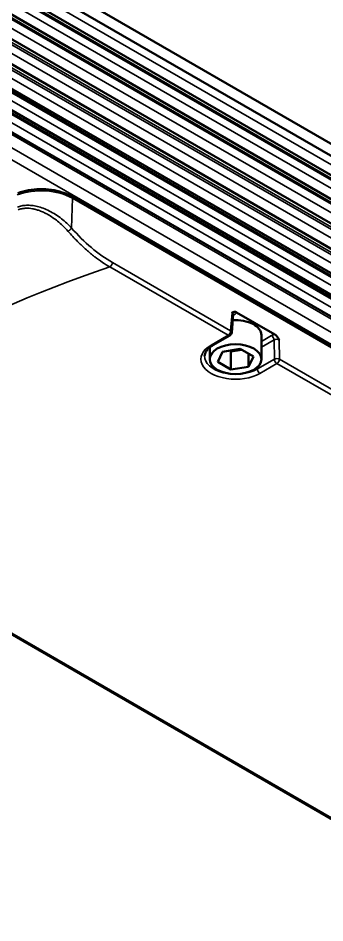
# Model space of a CAD drawing. Header units: millimetres. Extents: x 0 to 3000, y 0 to 3000.
# Drawn here: x 2193.7 to 2235.2, y 687 to 809.5 of the extents above; entities that cross this region are included whole.
import ezdxf

# ---------------------------------------------------------------- set-up
doc = ezdxf.new("R2010")
doc.units = ezdxf.units.MM
doc.layers.add('Visible (ANSI)', color=7, linetype='Continuous', lineweight=50)
doc.layers.add('Visible Narrow (ANSI)', color=7, linetype='Continuous', lineweight=35)

msp = doc.modelspace()

# ---------------------------------------------------------------- linework, layer by layer
at = {"layer": 'Visible (ANSI)'}
for p, q in [((1997.3616, 930.3287), (2703.0542, 522.8969)), ((2701.8845, 521.9415), (1996.1919, 929.3733)), ((2701.5361, 519.5313), (1994.6941, 927.6267)), ((2701.233, 516.448), (1994.3325, 924.5771)), ((2700.8872, 513.3193), (1993.9632, 921.462)), ((2700.4517, 510.1614), (1993.5849, 918.2711)), ((2700.2323, 506.9877), (1993.3261, 915.1202)), ((2700.2323, 504.0721), (1993.3212, 912.2074)), ((2700.2323, 501.1222), (1993.3212, 909.2575)), ((2200.947, 785.3629), (2491.1685, 617.8035)), ((2222.623, 766.9437), (2222.8121, 769.422)), ((2222.8121, 769.422), (2222.8121, 769.422)), ((2228.4712, 766.6834), (2223.2824, 769.6792)), ((2220.0751, 765.2212), (2222.3744, 766.5487)), ((2226.6373, 766.5996), (2226.6373, 763.3336)), ((2219.6373, 764.9227), (2219.6373, 763.3336)), ((2223.7843, 764.7278), (2221.3695, 764.3543)), ((2222.4902, 764.3889), (2222.3008, 764.4983)), ((2223.9738, 764.6184), (2222.4902, 764.3889)), ((2223.7843, 764.7278), (2225.5521, 763.7072)), ((2221.3695, 764.3543), (2220.7225, 762.9601)), ((2222.4902, 764.3889), (2222.4902, 761.9394)), ((2224.905, 764.0808), (2224.905, 762.313)), ((2224.905, 762.313), (2225.5521, 763.7072)), ((2222.4902, 761.9394), (2220.7225, 762.9601)), ((2222.4902, 761.9394), (2224.905, 762.313)), ((2178.9281, 734.1045), (2252.2068, 691.797))]:
    msp.add_line(p, q, dxfattribs=at)
msp.add_arc((2222.1244, 766.9817), 0.5, 300, 355.637023, dxfattribs=at)
for centre, major_axis, start_param, end_param in [((2202.7726, 802.6704), (-2.15, 0), 4.96283624, 4.96289837), ((2202.7726, 802.6704), (2.15, 0), 6.03267565, 6.03273778), ((2223.809, 789.9126), (-2, 0), 4.32189979, 4.32204904), ((2223.809, 789.9126), (2, 0), 0.39033968, 0.39048892), ((2223.1373, 766.5996), (3.5, 0), 0, 1.68168035)]:
    msp.add_ellipse(centre, major_axis=major_axis, ratio=0.57735027, start_param=start_param, end_param=end_param, dxfattribs=at)
msp.add_ellipse((2223.1373, 763.3336), major_axis=(-3.5, 0), ratio=0.57735027, dxfattribs=at)
for points, knots in [([(2193.6542, 785.8127), (2194.1022, 785.981), (2194.5852, 786.1122), (2195.5901, 786.2945), (2196.1119, 786.3456), (2197.1597, 786.3649), (2197.6856, 786.3332), (2198.7067, 786.1887), (2199.2019, 786.0758), (2200.1289, 785.7744), (2200.5609, 785.5858), (2200.947, 785.3629)], [0.20845076, 0.20845076, 0.20845076, 0.20845076, 0.48091987, 0.48091987, 0.75338899, 0.75338899, 1.0258581, 1.0258581, 1.29832721, 1.29832721, 1.57079633, 1.57079633, 1.57079633, 1.57079633]), ([(2223.2824, 769.6792), (2223.2284, 769.7104), (2223.1745, 769.7306), (2223.0683, 769.7529), (2223.0167, 769.754), (2222.8589, 769.7343), (2222.7662, 769.6852), (2222.6753, 769.6336), (2222.6725, 769.632), (2222.6652, 769.6278)], [-0.0910845436, -0.0910845436, -0.0910845436, -0.0910845436, -0.0700216606, -0.0700216606, -0.0482589473, -0.0482589473, 0, 0, 0.0042565393, 0.0042565393, 0.0042565393, 0.0042565393]), ([(2222.8294, 769.4803), (2222.8294, 769.4803), (2222.8293, 769.4802), (2222.8277, 769.4779), (2222.823, 769.47), (2222.8158, 769.4478), (2222.8131, 769.4353), (2222.8121, 769.422)], [0.02677489, 0.02677489, 0.02677489, 0.02677489, 0.0293531233, 0.0293531233, 0.0440963807, 0.0440963807, 0.0562011427, 0.0562011427, 0.0562011427, 0.0562011427]), ([(2229.0646, 765.9331), (2229.0363, 765.9843), (2229.0089, 766.0341), (2228.9813, 766.0822), (2228.9474, 766.1412), (2228.9131, 766.1976), (2228.8779, 766.2517), (2228.8758, 766.2549), (2228.8737, 766.2581), (2228.8716, 766.2613), (2228.8242, 766.3336), (2228.7748, 766.4015), (2228.7243, 766.4609), (2228.7089, 766.479), (2228.6935, 766.4964), (2228.6781, 766.5129), (2228.6196, 766.5755), (2228.5608, 766.626), (2228.5011, 766.665), (2228.4912, 766.6715), (2228.4812, 766.6776), (2228.4712, 766.6834)], [0, 0, 0, 0, 0.14969973, 0.14969973, 0.14969973, 0.33333333, 0.33333333, 0.33333333, 0.34425598, 0.34425598, 0.34425598, 0.59144679, 0.59144679, 0.59144679, 0.66666667, 0.66666667, 0.66666667, 0.95247239, 0.95247239, 0.95247239, 1, 1, 1, 1]), ([(2220.0751, 765.2212), (2219.9286, 765.1366), (2219.7952, 765.0468), (2219.5576, 764.8609), (2219.4534, 764.7648), (2219.2757, 764.5706), (2219.2021, 764.4726), (2219.0846, 764.2785), (2219.0406, 764.1826), (2218.979, 763.9943), (2218.9612, 763.9019), (2218.9553, 763.8101)], [0, 0, 0, 0, 0.149666356, 0.149666356, 0.299332712, 0.299332712, 0.448999068, 0.448999068, 0.598665424, 0.598665424, 0.74833178, 0.74833178, 0.74833178, 0.74833178])]:
    msp.add_open_spline(points, degree=3, knots=knots, dxfattribs=at)
at = {"layer": 'Visible Narrow (ANSI)'}
for p, q in [((1994.9791, 930.0307), (2701.9799, 521.8436)), ((1994.852, 928.959), (2701.5577, 520.9423)), ((1994.6202, 927.0033), (2701.7122, 518.7636)), ((1994.6471, 927.2306), (2701.7335, 518.994)), ((1994.4928, 925.9293), (2701.2812, 517.8649)), ((1994.2994, 923.9274), (2701.4062, 515.679)), ((1994.3224, 924.1459), (2701.4291, 515.8976)), ((1994.127, 922.8438), (2700.9532, 514.7576)), ((1993.9407, 920.7109), (2701.0475, 512.4626)), ((1993.9751, 921.0039), (2701.0818, 512.7556)), ((1993.7508, 919.6706), (2700.6, 511.571)), ((1993.5041, 917.546), (2700.6109, 509.2977)), ((2700.6462, 509.5955), (1993.5394, 917.8438)), ((1993.395, 916.4934), (2700.1845, 508.4283)), ((2700.4341, 506.5418), (1993.3273, 914.7901)), ((1993.3273, 914.5904), (2700.4341, 506.3422)), ((1993.3212, 913.4748), (2700.0715, 505.4323)), ((2700.4341, 503.6261), (1993.3273, 911.8744)), ((1993.3273, 911.6406), (2700.4341, 503.3923)), ((1993.3212, 910.5249), (2700.0715, 502.4825)), ((2700.4341, 500.6763), (1993.3273, 908.9246)), ((1993.3273, 907.1185), (2700.4341, 498.8702)), ((2699.7269, 497.6455), (1992.6486, 905.8774)), ((2201.0503, 785.1196), (2200.9307, 781.0963)), ((2491.2718, 617.5602), (2201.0503, 785.1196)), ((2222.1244, 766.5734), (2206.1016, 775.8242)), ((2206.455, 776.4222), (2222.4778, 767.1714)), ((2222.6652, 769.6278), (2222.4778, 767.1714)), ((2223.0191, 769.41), (2222.8016, 769.2844)), ((2219.8251, 765.2459), (2222.1244, 766.5734)), ((2226.6373, 765.7418), (2228.0049, 766.5314)), ((2228.358, 765.9407), (2226.6373, 764.9472)), ((2228.358, 765.9407), (2228.3957, 763.3396)), ((2229.1021, 763.3469), (2229.0646, 765.9331)), ((2226.0964, 762.0121), (2228.3957, 763.3396)), ((2229.1021, 763.3469), (2302.3808, 721.0394)), ((2226.0861, 762.2451), (2226.0964, 762.0121)), ((2228.7488, 762.7489), (2226.4494, 761.4214)), ((2302.0275, 720.4414), (2228.7488, 762.7489)), ((2179.1781, 734.1292), (2252.4553, 691.8264))]:
    msp.add_line(p, q, dxfattribs=at)
for centre, major_axis, ratio, start_param, end_param in [((2196.8205, 782.6775), (-5.9819, 0), 0.57735027, 3.92699082, 5.28933639), ((2200.697, 784.9299), (0.25, 0.433), 0.57735027, 5.46288056, 6.28318531), ((2207.1175, 791.0055), (-8.8194, 15.465), 0.60781328, 1.8874076, 2.33661701), ((2275.3679, 707.2137), (137.5501, 0), 0.57735027, 2.0985236, 2.61386534), ((2206.1016, 776.2325), (-0.25, -0.433), 0.57735027, 0.78539816, 2.3212879), ((2223.0191, 769.0017), (-0.25, 0.433), 0.57735027, 5.49778714, 6.1036906), ((2222.1244, 766.9817), (0.25, 0.433), 0.57735027, 3.92699082, 5.46288056), ((2222.1244, 766.9817), (0.4986, -0.038), 0.58628494, 0, 0.82880449), ((2222.1244, 766.9817), (0.25, -0.433), 0.57735027, 5.49778714, 6.28318531), ((2228.0049, 766.1231), (-0.25, 0.433), 0.57735027, 3.97935069, 5.49778515), ((2223.1373, 763.3336), (-4.6841, 0), 0.57735027, 5.49778714, 8.6393798), ((2219.8251, 765.6542), (0.25, -0.433), 0.57735027, 5.49778714, 6.28318531), ((2223.1373, 763.7205), (-4.1848, 0), 0.57735027, 6.24611892, 8.6393798), ((2228.7488, 763.1571), (0.4999, 0.0073), 0.52588929, 0.77830026, 2.34727009), ((2228.7488, 763.1571), (-0.25, 0.433), 0.57735027, 0.83775804, 2.35619449), ((2228.7488, 763.1571), (-0.25, -0.433), 0.57735027, 0.78539816, 2.32128791), ((2226.4494, 761.8296), (0.25, -0.433), 0.57735027, 3.97935069, 5.49778714)]:
    msp.add_ellipse(centre, major_axis=major_axis, ratio=ratio, start_param=start_param, end_param=end_param, dxfattribs=at)
for points, knots in [([(2193.595, 783.9346), (2193.7795, 784.0039), (2194.1699, 784.1161), (2194.813, 784.1929), (2195.5151, 784.1693), (2196.274, 784.0356), (2197.0811, 783.7847), (2197.9238, 783.4128), (2198.766, 782.932), (2199.5699, 782.367), (2200.3077, 781.7435), (2200.7336, 781.3133), (2200.9307, 781.0963)], [0, 0, 0, 0, 0.1, 0.2, 0.3, 0.4, 0.5, 0.6, 0.7, 0.8, 0.9, 0.999999999, 0.999999999, 0.999999999, 0.999999999]), ([(2193.6827, 783.5709), (2193.7624, 783.6009), (2193.8436, 783.6275), (2193.926, 783.6509), (2194.0143, 783.6761), (2194.1041, 783.6976), (2194.195, 783.7153), (2194.2936, 783.7345), (2194.3936, 783.7492), (2194.4946, 783.7597), (2194.605, 783.7711), (2194.7167, 783.7774), (2194.8291, 783.7787), (2194.9529, 783.7801), (2195.0776, 783.7756), (2195.2028, 783.7654), (2195.341, 783.7542), (2195.4798, 783.7361), (2195.6185, 783.7118), (2195.772, 783.6849), (2195.9254, 783.6504), (2196.0781, 783.6091), (2196.2468, 783.5635), (2196.4148, 783.5097), (2196.5814, 783.4486), (2196.7656, 783.3812), (2196.9483, 783.3049), (2197.1287, 783.2212), (2197.3289, 783.1283), (2197.5265, 783.0261), (2197.7207, 782.9162), (2197.9373, 782.7937), (2198.1497, 782.6615), (2198.3573, 782.5214), (2198.5912, 782.3635), (2198.8188, 782.1954), (2199.0392, 782.0192), (2199.2874, 781.8206), (2199.5264, 781.6115), (2199.7541, 781.3944), (2200.0061, 781.1541), (2200.2444, 780.9039), (2200.4649, 780.6474)], [0, 0, 0, 0, 0.03585172, 0.03585172, 0.03585172, 0.07431059, 0.07431059, 0.07431059, 0.11603692, 0.11603692, 0.11603692, 0.16170071, 0.16170071, 0.16170071, 0.2119761, 0.2119761, 0.2119761, 0.26752261, 0.26752261, 0.26752261, 0.3289477, 0.3289477, 0.3289477, 0.39676474, 0.39676474, 0.39676474, 0.47174092, 0.47174092, 0.47174092, 0.55492492, 0.55492492, 0.55492492, 0.64764407, 0.64764407, 0.64764407, 0.75207573, 0.75207573, 0.75207573, 0.86975695, 0.86975695, 0.86975695, 1, 1, 1, 1]), ([(2200.9307, 781.0963), (2200.9142, 781.0671), (2200.8757, 781.0109), (2200.8164, 780.9416), (2200.7713, 780.8941), (2200.7374, 780.8604), (2200.702, 780.8272), (2200.6504, 780.7816), (2200.5717, 780.7178), (2200.5026, 780.6704), (2200.4649, 780.6474)], [0, 0, 0, 0, 0.19661993, 0.34831002, 0.42415506, 0.50000011, 0.57584515, 0.6516902, 0.80338028, 1, 1, 1, 1]), ([(2200.4649, 780.6474), (2200.8784, 780.1663), (2201.306, 779.7031), (2201.7389, 779.2663), (2201.8969, 779.1069), (2202.0555, 778.951), (2202.2145, 778.7989), (2202.4534, 778.5702), (2202.6928, 778.3503), (2202.9355, 778.1363), (2203.2968, 777.8178), (2203.6653, 777.5125), (2204.0506, 777.2148), (2204.0542, 777.212), (2204.0578, 777.2093), (2204.0614, 777.2065), (2204.3987, 776.9463), (2204.7488, 776.6924), (2205.1085, 776.4497), (2205.4326, 776.2311), (2205.7645, 776.0216), (2206.1016, 775.8242)], [0, 0, 0, 0, 0.24419787, 0.24419787, 0.24419787, 0.33333333, 0.33333333, 0.33333333, 0.46728798, 0.46728798, 0.46728798, 0.66666667, 0.66666667, 0.66666667, 0.668527, 0.668527, 0.668527, 0.84292615, 0.84292615, 0.84292615, 1, 1, 1, 1]), ([(2222.6652, 769.6278), (2222.7579, 769.58), (2222.8123, 769.5089), (2222.8125, 769.4349), (2222.8126, 769.4306), (2222.8124, 769.4263), (2222.8121, 769.422)], [0, 0, 0, 0, 0.5, 0.5, 0.5, 0.52881846, 0.52881846, 0.52881846, 0.52881846]), ([(2228.4712, 766.6834), (2228.4121, 766.675), (2228.2988, 766.6523), (2228.1401, 766.6006), (2228.048, 766.5562), (2228.0049, 766.5314)], [0, 0, 0, 0, 0.333333333, 0.666666667, 0.999979936, 0.999979936, 0.999979936, 0.999979936]), ([(2228.358, 765.9407), (2228.4502, 765.9978), (2228.5806, 766.0304), (2228.711, 766.0291), (2228.8415, 766.0277), (2228.972, 765.9923), (2229.0646, 765.9331)], [0, 0, 0, 0, 0.5, 0.5, 0.5, 1, 1, 1, 1])]:
    msp.add_open_spline(points, degree=3, knots=knots, dxfattribs=at)
msp.add_open_spline([(2223.0191, 769.41), (2223.0621, 769.4348), (2223.1389, 769.488), (2223.2285, 769.5796), (2223.2678, 769.6451), (2223.2824, 769.6792)], degree=3, dxfattribs=at)

doc.saveas('drawing.dxf')
